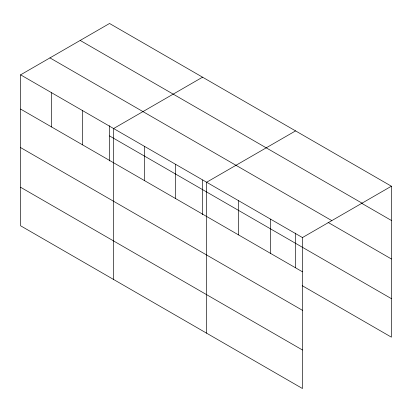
<?xml version="1.0" encoding="UTF-8"?>
<svg xmlns="http://www.w3.org/2000/svg" width="412" height="412" viewBox="0 0 412 412"><rect width="100%" height="100%" fill="white"/><g stroke="black" fill="none" stroke-linecap="round" stroke-linejoin="round"><path stroke-width="0.62" d="M20.6 74.835L302.459 237.564L302.459 388.516L20.6 225.786L20.6 74.835L109.54 23.484L391.4 186.214L391.4 337.165L302.176 285.655M202.555 77.188L113.614 128.534L113.614 279.485M295.569 130.887L206.628 182.238L206.628 333.184M302.459 237.564L391.4 186.214M80.191 40.433L362.05 203.162M361.659 203.286L391.4 220.456M49.95 57.891L331.809 220.621M328.065 222.403L391.4 258.973M109.54 135.924L391.4 298.654M20.6 109.077L302.459 271.807M20.6 147.589L302.459 310.318M20.6 187.269L302.459 349.999M295.569 233.084L295.569 267.718M270.514 219.122L270.514 253.365M238.569 200.68L238.569 234.922M202.555 180.023L202.555 214.657M175.62 164.337L175.62 198.579M144.617 146.435L144.617 180.677M109.54 125.681L109.54 160.958M82.611 110.637L82.611 144.88M51.603 92.736L51.603 126.978"/></g></svg>
